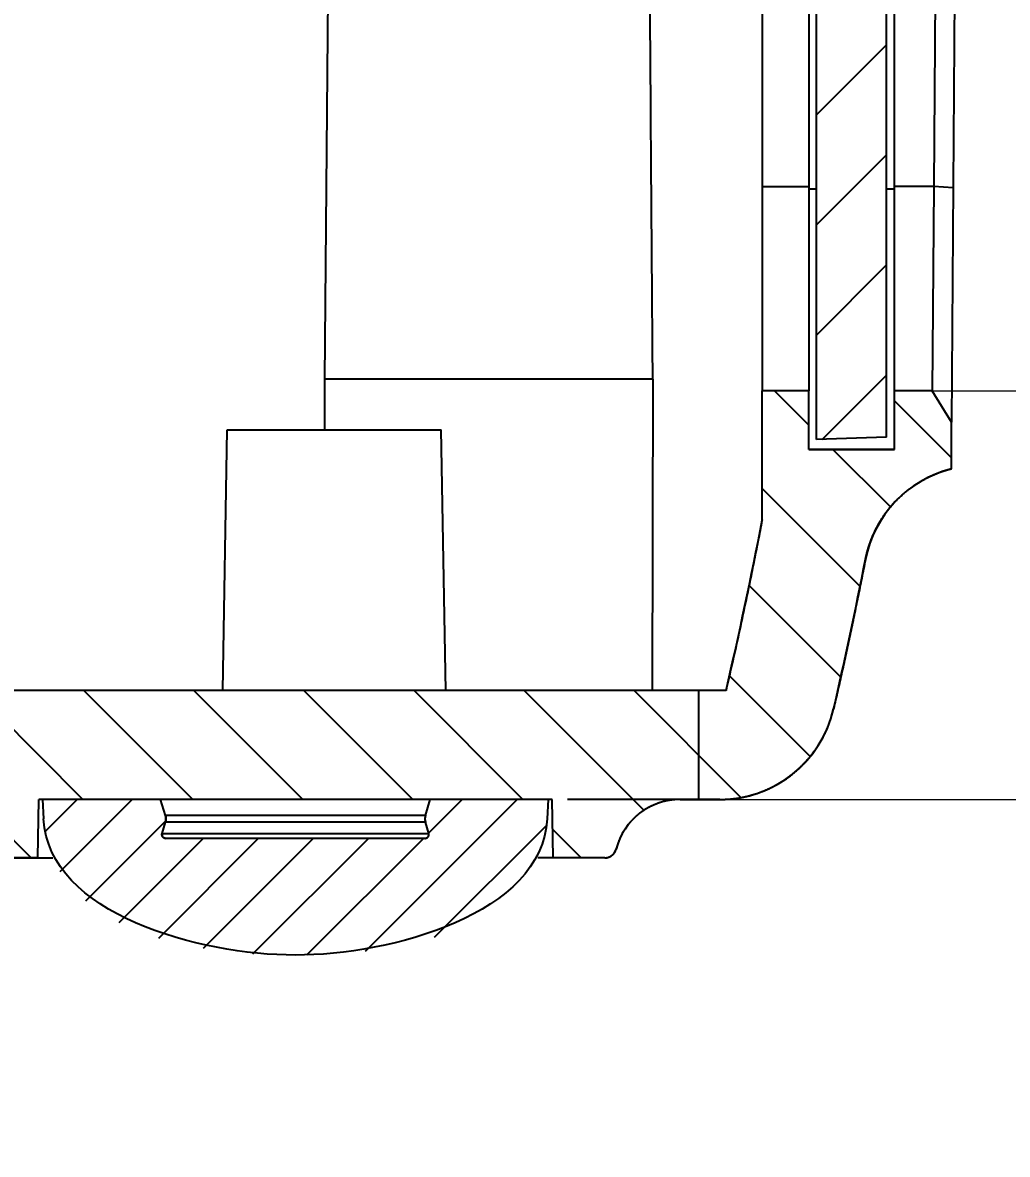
# Model space of a CAD drawing. Header units: millimetres. Extents: x -5407 to -45, y -6458 to 594.
# Drawn here: x -2103.35 to -2078.04, y -1884.53 to -1855.44 of the extents above; entities that cross this region are included whole.
import ezdxf

# ---------------------------------------------------------------- set-up
doc = ezdxf.new("R2010")
doc.units = ezdxf.units.MM
doc.layers.get('0').update_dxf_attribs({"linetype": 'CONTINUOUS'})
doc.layers.get('Defpoints').update_dxf_attribs({"linetype": 'CONTINUOUS'})
doc.layers.add('dim', color=3, linetype='CONTINUOUS', lineweight=9)
doc.styles.add('LongTou', font='romand.shx', dxfattribs={"width": 0.8, "bigfont": 'whgdtxt.shx'})
doc.dimstyles.new('YanXiu', dxfattribs={"dimtxt": 2.5, "dimasz": 2.2, "dimexe": 1, "dimexo": 0, "dimgap": 0.66, "dimtad": 0, "dimzin": 0, "dimdsep": 46, "dimtxsty": 'LongTou', "dimblk": 'CLOSEDBLANK', "dimcen": 0, "dimclrd": 256, "dimclre": 131, "dimclrt": 42, "dimadec": 0, "dimazin": 0, "dimtfac": 1, "dimtdec": 4, "dimtofl": 0, "dimtmove": 0, "dimatfit": 3, "dimldrblk": 'CLOSEDBLANK', "dimfxl": 0, "dimtolj": 1, "dimtzin": 0, "dimlwd": 0, "dimlwe": 0, "dimarcsym": 0})

# ---------------------------------------------------------------- blocks, each defined once
blk = doc.blocks.new('_ClosedBlank')
at = {"color": 0, "linetype": 'ByBlock', "lineweight": -2}
for p, q in [((-1, 0.1667), (0, 0)), ((-1, 0.1667), (-1, -0.1667)), ((0, 0), (-1, -0.1667))]:
    blk.add_line(p, q, dxfattribs=at)
blk = doc.blocks.new('*D34')
at = {"layer": 'Defpoints', "color": 0}
for p in [(-2243.063, -1942.958), (-2253.817, -1963.758), (-2243.063, -1963.758)]:
    blk.add_point(p, dxfattribs=at)
at = {"layer": 'dim', "lineweight": 5}
for p, q in [((-2253.817, -1937.358), (-2253.817, -1931.758)), ((-2253.817, -1969.358), (-2253.817, -1974.958))]:
    blk.add_line(p, q, dxfattribs=at)
at = {"layer": 'dim', "color": 131, "lineweight": 5}
for p, q in [((-2243.063, -1942.958), (-2255.216, -1942.958)), ((-2243.063, -1963.758), (-2255.216, -1963.758))]:
    blk.add_line(p, q, dxfattribs=at)
at = {"layer": 'dim', "lineweight": 5, "xscale": 5.600000000000001, "yscale": 5.600000000000001, "zscale": 5.600000000000001}
for p, rotation in [((-2253.817, -1942.958), 270), ((-2253.817, -1963.758), 90)]:
    blk.add_blockref('_ClosedBlank', p, dxfattribs=dict(at, rotation=rotation))
at = {"layer": 'dim', "color": 8, "insert": (-2253.817, -1953.358), "char_height": 7, "attachment_point": 5, "rotation": 90, "style": 'LongTou'}
blk.add_mtext('2.60', dxfattribs=at)
blk = doc.blocks.new('*D33')
at = {"layer": 'Defpoints', "color": 0}
for p in [(-2225.462, -1937.209), (-2246.262, -1946.158), (-2225.462, -1946.158)]:
    blk.add_point(p, dxfattribs=at)
at = {"layer": 'dim', "color": 131, "lineweight": 5}
for p, q in [((-2246.262, -1946.158), (-2246.262, -1935.81)), ((-2225.462, -1946.158), (-2225.462, -1935.81))]:
    blk.add_line(p, q, dxfattribs=at)
at = {"layer": 'dim', "lineweight": 5}
for p, q in [((-2251.862, -1937.209), (-2257.462, -1937.209)), ((-2219.862, -1937.209), (-2214.262, -1937.209))]:
    blk.add_line(p, q, dxfattribs=at)
at = {"layer": 'dim', "lineweight": 5, "xscale": 5.600000000000001, "yscale": 5.600000000000001, "zscale": 5.600000000000001}
blk.add_blockref('_ClosedBlank', (-2246.262, -1937.209), dxfattribs=at)
at = {"layer": 'dim', "lineweight": 5, "xscale": 5.600000000000001, "yscale": 5.600000000000001, "zscale": 5.600000000000001, "rotation": 180}
blk.add_blockref('_ClosedBlank', (-2225.462, -1937.209), dxfattribs=at)
at = {"layer": 'dim', "color": 8, "insert": (-2235.862, -1937.209), "char_height": 7, "attachment_point": 5, "style": 'LongTou'}
blk.add_mtext('2.60', dxfattribs=at)
blk = doc.blocks.new('*D28')
at = {"layer": 'Defpoints', "color": 0}
for p in [(-2107.42, -1781.973), (-2085.97, -1816.874), (-2114.121, -1822.164), (-2118.53, -1872.61), (-2116.53, -1872.61)]:
    blk.add_point(p, dxfattribs=at)
at = {"layer": 'dim', "color": 131, "lineweight": 5}
blk.add_line((-2118.53, -1872.61), (-2133.36, -1872.61), dxfattribs=at)
at = {"layer": 'dim', "lineweight": 5}
for start, end in [(125.57348, 140.3046), (161.26959, 176.00071)]:
    blk.add_arc((-2051.716, -1872.61), 80.245, start, end, dxfattribs=at)
at = {"layer": 'dim', "lineweight": 5, "xscale": 5.600000000000001, "yscale": 5.600000000000001, "zscale": 5.600000000000001}
for p, rotation in [((-2093.732, -1804.245), 33.57383778866237), ((-2131.96, -1872.61), 268.0003529616)]:
    blk.add_blockref('_ClosedBlank', p, dxfattribs=dict(at, rotation=rotation))
at = {"layer": 'dim', "color": 42, "insert": (-2121.754, -1833.446), "char_height": 7, "attachment_point": 5, "rotation": 60.7871, "style": 'LongTou'}
blk.add_mtext('58.43°', dxfattribs=at)
blk = doc.blocks.new('*D23')
at = {"layer": 'Defpoints', "color": 0}
for p in [(-2209.28, -1809.184), (-2251.401, -1819.088), (-2188.091, -1850.17), (-2228.473, -1872.61), (-2200.507, -1872.61)]:
    blk.add_point(p, dxfattribs=at)
at = {"layer": 'dim', "color": 131, "lineweight": 5}
for p, q in [((-2209.28, -1809.184), (-2193.611, -1805.5)), ((-2200.507, -1872.61), (-2185.828, -1872.61))]:
    blk.add_line(p, q, dxfattribs=at)
at = {"layer": 'dim', "lineweight": 5}
for start, end in [(9.40441, 12.13126), (1.09953, 3.82638)]:
    blk.add_arc((-2479.044, -1872.61), 291.817, start, end, dxfattribs=at)
at = {"layer": 'dim', "lineweight": 5, "xscale": 5.600000000000001, "yscale": 5.600000000000001, "zscale": 5.600000000000001}
for p, rotation in [((-2194.973, -1805.821), 102.6810294799974), ((-2187.227, -1872.61), 270.549765096824)]:
    blk.add_blockref('_ClosedBlank', p, dxfattribs=dict(at, rotation=rotation))
at = {"layer": 'dim', "color": 42, "insert": (-2189.17, -1838.991), "char_height": 7, "attachment_point": 5, "rotation": 276.6154, "style": 'LongTou'}
blk.add_mtext('13.23°', dxfattribs=at)
blk = doc.blocks.new('*D21')
at = {"layer": 'Defpoints', "color": 0}
for p in [(-2243.171, -1865.91), (-2234.09, -1865.91), (-2234.207, -1872.61)]:
    blk.add_point(p, dxfattribs=at)
at = {"layer": 'dim', "lineweight": 5}
for p, q in [((-2243.171, -1860.31), (-2243.171, -1854.71)), ((-2243.171, -1878.21), (-2243.171, -1883.81))]:
    blk.add_line(p, q, dxfattribs=at)
at = {"layer": 'dim', "color": 131, "lineweight": 5}
for p, q in [((-2234.09, -1865.91), (-2244.57, -1865.91)), ((-2234.207, -1872.61), (-2244.57, -1872.61))]:
    blk.add_line(p, q, dxfattribs=at)
at = {"layer": 'dim', "lineweight": 5, "xscale": 5.600000000000001, "yscale": 5.600000000000001, "zscale": 5.600000000000001}
for p, rotation in [((-2243.171, -1865.91), 270), ((-2243.171, -1872.61), 90)]:
    blk.add_blockref('_ClosedBlank', p, dxfattribs=dict(at, rotation=rotation))
at = {"layer": 'dim', "color": 42, "insert": (-2243.171, -1844.777), "char_height": 7, "attachment_point": 5, "rotation": 90, "style": 'LongTou'}
blk.add_mtext('6.70', dxfattribs=at)
blk = doc.blocks.new('*D20')
at = {"layer": 'Defpoints', "color": 0}
for p in [(-2109.838, -1778.949), (-2050.136, -1778.949), (-2085.939, -1875.41)]:
    blk.add_point(p, dxfattribs=at)
at = {"layer": 'dim', "color": 131, "lineweight": 5}
for p, q in [((-2109.838, -1778.949), (-2048.737, -1778.949)), ((-2085.939, -1875.41), (-2048.737, -1875.41))]:
    blk.add_line(p, q, dxfattribs=at)
at = {"layer": 'dim', "lineweight": 5}
for p, q in [((-2050.136, -1784.549), (-2050.136, -1814.447)), ((-2050.136, -1869.81), (-2050.136, -1839.912))]:
    blk.add_line(p, q, dxfattribs=at)
at = {"layer": 'dim', "lineweight": 5, "xscale": 5.600000000000001, "yscale": 5.600000000000001, "zscale": 5.600000000000001}
for p, rotation in [((-2050.136, -1778.949), 90), ((-2050.136, -1875.41), 270)]:
    blk.add_blockref('_ClosedBlank', p, dxfattribs=dict(at, rotation=rotation))
at = {"layer": 'dim', "color": 42, "insert": (-2050.136, -1827.179), "char_height": 7, "attachment_point": 5, "rotation": 90, "style": 'LongTou'}
blk.add_mtext('96.46', dxfattribs=at)
blk = doc.blocks.new('*D19')
at = {"layer": 'Defpoints', "color": 0}
for p in [(-2079.909, -1834.41), (-2059.936, -1834.41), (-2085.939, -1875.41)]:
    blk.add_point(p, dxfattribs=at)
at = {"layer": 'dim', "color": 131, "lineweight": 5}
for p, q in [((-2079.909, -1834.41), (-2058.537, -1834.41)), ((-2085.939, -1875.41), (-2058.537, -1875.41))]:
    blk.add_line(p, q, dxfattribs=at)
at = {"layer": 'dim', "lineweight": 5}
for p, q in [((-2059.936, -1840.01), (-2059.936, -1842.177)), ((-2059.936, -1869.81), (-2059.936, -1867.643))]:
    blk.add_line(p, q, dxfattribs=at)
at = {"layer": 'dim', "lineweight": 5, "xscale": 5.600000000000001, "yscale": 5.600000000000001, "zscale": 5.600000000000001}
for p, rotation in [((-2059.936, -1834.41), 90), ((-2059.936, -1875.41), 270)]:
    blk.add_blockref('_ClosedBlank', p, dxfattribs=dict(at, rotation=rotation))
at = {"layer": 'dim', "color": 42, "insert": (-2059.936, -1854.91), "char_height": 7, "attachment_point": 5, "rotation": 90, "style": 'LongTou'}
blk.add_mtext('41.00', dxfattribs=at)
blk = doc.blocks.new('*D18')
at = {"layer": 'Defpoints', "color": 0}
for p in [(-2079.968, -1864.91), (-2069.736, -1864.91), (-2085.939, -1875.41)]:
    blk.add_point(p, dxfattribs=at)
at = {"layer": 'dim', "lineweight": 5}
for p, q in [((-2069.736, -1859.31), (-2069.736, -1853.71)), ((-2069.736, -1881.01), (-2069.736, -1886.61))]:
    blk.add_line(p, q, dxfattribs=at)
at = {"layer": 'dim', "color": 131, "lineweight": 5}
for p, q in [((-2079.968, -1864.91), (-2068.337, -1864.91)), ((-2085.939, -1875.41), (-2068.337, -1875.41))]:
    blk.add_line(p, q, dxfattribs=at)
at = {"layer": 'dim', "lineweight": 5, "xscale": 5.600000000000001, "yscale": 5.600000000000001, "zscale": 5.600000000000001}
for p, rotation in [((-2069.736, -1864.91), 270), ((-2069.736, -1875.41), 90)]:
    blk.add_blockref('_ClosedBlank', p, dxfattribs=dict(at, rotation=rotation))
at = {"layer": 'dim', "color": 42, "insert": (-2069.736, -1844.044), "char_height": 7, "attachment_point": 5, "rotation": 90, "style": 'LongTou'}
blk.add_mtext('10.5', dxfattribs=at)
blk = doc.blocks.new('*D32')
at = {"layer": 'Defpoints', "color": 0}
for p in [(-2146.665, -1767.603), (-2141.756, -1788.48), (-2274.658, -1819.728)]:
    blk.add_point(p, dxfattribs=at)
at = {"layer": 'dim', "color": 131, "lineweight": 5}
for p, q in [((-2141.756, -1788.48), (-2146.985, -1766.241)), ((-2274.658, -1819.728), (-2279.887, -1797.488))]:
    blk.add_line(p, q, dxfattribs=at)
at = {"layer": 'dim', "lineweight": 5}
for p, q in [((-2152.116, -1768.884), (-2198.514, -1779.793)), ((-2274.115, -1797.568), (-2227.717, -1786.659))]:
    blk.add_line(p, q, dxfattribs=at)
at = {"layer": 'dim', "lineweight": 5, "xscale": 5.600000000000001, "yscale": 5.600000000000001, "zscale": 5.600000000000001}
for p, rotation in [((-2146.665, -1767.603), 13.23079457676443), ((-2279.566, -1798.85), 193.2307945767645)]:
    blk.add_blockref('_ClosedBlank', p, dxfattribs=dict(at, rotation=rotation))
at = {"layer": 'dim', "color": 42, "insert": (-2213.116, -1783.226), "char_height": 7, "attachment_point": 5, "rotation": 13.2308, "style": 'LongTou'}
blk.add_mtext('136.53', dxfattribs=at)
blk = doc.blocks.new('*D16')
at = {"layer": 'Defpoints', "color": 0}
for p in [(-2157.833, -1794.315), (-2261.089, -1805.606), (-2258.196, -1817.912)]:
    blk.add_point(p, dxfattribs=at)
at = {"layer": 'dim', "color": 131, "lineweight": 5}
for p, q in [((-2157.833, -1794.315), (-2161.047, -1780.647)), ((-2258.196, -1817.912), (-2261.41, -1804.244))]:
    blk.add_line(p, q, dxfattribs=at)
at = {"layer": 'dim', "lineweight": 5}
for p, q in [((-2166.178, -1783.291), (-2196.307, -1790.375)), ((-2255.638, -1804.325), (-2225.509, -1797.241))]:
    blk.add_line(p, q, dxfattribs=at)
at = {"layer": 'dim', "lineweight": 5, "xscale": 5.600000000000001, "yscale": 5.600000000000001, "zscale": 5.600000000000001}
for p, rotation in [((-2160.727, -1782.009), 13.23079457756161), ((-2261.089, -1805.606), 193.2307945775617)]:
    blk.add_blockref('_ClosedBlank', p, dxfattribs=dict(at, rotation=rotation))
at = {"layer": 'dim', "color": 42, "insert": (-2210.908, -1793.808), "char_height": 7, "attachment_point": 5, "rotation": 13.2308, "style": 'LongTou'}
blk.add_mtext('103.10', dxfattribs=at)

msp = doc.modelspace()

# ---------------------------------------------------------------- hatches: boundary and pattern name
h = msp.add_hatch()
h.set_pattern_fill('DEFAULT__5', color=5, scale=2, angle=45, style=0)
h.set_pattern_definition([(45, (-583.7202, 730.35), (-1.4142136, 1.4142136), [])])
h.paths.add_polyline_path([(-2081.14, -1866.097), (-2081.14, -1833.223), (-2082.94, -1833.16), (-2082.94, -1866.16), (-2081.14, -1866.097)], is_closed=False)
h = msp.add_hatch()
h.set_pattern_fill('DEFAULT__6', color=5, scale=2, angle=-45, style=0)
h.set_pattern_definition([(315, (-583.7202, 730.35), (1.4142136, 1.4142136), [])])
h.paths.add_polyline_path([(-2085.428, -1875.41), (-2085.97, -1875.41), (-2085.97, -1872.61), (-2085.269, -1872.61), (-2085.227, -1872.428), (-2085.185, -1872.246), (-2085.144, -1872.064), (-2085.103, -1871.882), (-2085.062, -1871.7), (-2085.021, -1871.517), (-2084.981, -1871.335), (-2084.941, -1871.153), (-2084.901, -1870.97), (-2084.862, -1870.788), (-2084.823, -1870.605), (-2084.784, -1870.423), (-2084.745, -1870.24), (-2084.707, -1870.057), (-2084.669, -1869.874), (-2084.631, -1869.691), (-2084.594, -1869.508), (-2084.557, -1869.325), (-2084.52, -1869.142), (-2084.483, -1868.959), (-2084.447, -1868.776), (-2084.411, -1868.593), (-2084.375, -1868.41), (-2084.34, -1868.226), (-2084.34, -1864.91), (-2083.14, -1864.91), (-2083.14, -1866.41), (-2080.94, -1866.41), (-2080.94, -1864.91), (-2079.968, -1864.91), (-2079.468, -1865.713), (-2079.476, -1866.91), (-2079.619, -1866.95), (-2079.758, -1866.995), (-2079.894, -1867.046), (-2080.026, -1867.103), (-2080.153, -1867.165), (-2080.277, -1867.233), (-2080.397, -1867.306), (-2080.512, -1867.384), (-2080.623, -1867.467), (-2080.729, -1867.555), (-2080.831, -1867.648), (-2080.928, -1867.746), (-2081.02, -1867.848), (-2081.108, -1867.954), (-2081.19, -1868.065), (-2081.267, -1868.181), (-2081.339, -1868.3), (-2081.405, -1868.423), (-2081.466, -1868.55), (-2081.522, -1868.681), (-2081.571, -1868.816), (-2081.615, -1868.954), (-2081.653, -1869.096), (-2081.685, -1869.241), (-2081.716, -1869.401), (-2081.748, -1869.562), (-2081.78, -1869.722), (-2081.813, -1869.883), (-2081.845, -1870.043), (-2081.878, -1870.204), (-2081.911, -1870.364), (-2081.944, -1870.525), (-2081.978, -1870.685), (-2082.011, -1870.845), (-2082.045, -1871.005), (-2082.079, -1871.166), (-2082.113, -1871.326), (-2082.148, -1871.486), (-2082.183, -1871.646), (-2082.218, -1871.806), (-2082.253, -1871.966), (-2082.288, -1872.126), (-2082.324, -1872.286), (-2082.359, -1872.445), (-2082.396, -1872.605), (-2082.432, -1872.765), (-2082.468, -1872.924), (-2082.505, -1873.084), (-2082.55, -1873.259), (-2082.603, -1873.428), (-2082.665, -1873.591), (-2082.734, -1873.749), (-2082.811, -1873.901), (-2082.895, -1874.046), (-2082.986, -1874.185), (-2083.085, -1874.318), (-2083.19, -1874.444), (-2083.301, -1874.563), (-2083.419, -1874.675), (-2083.543, -1874.779), (-2083.673, -1874.876), (-2083.809, -1874.966), (-2083.95, -1875.048), (-2084.096, -1875.122), (-2084.247, -1875.188), (-2084.403, -1875.246), (-2084.564, -1875.295), (-2084.729, -1875.336), (-2084.898, -1875.368), (-2085.071, -1875.391), (-2085.248, -1875.405), (-2085.428, -1875.41)], is_closed=False)
h.paths.add_polyline_path([(-2085.97, -1875.41), (-2085.97, -1872.61), (-2085.97, -1875.41)], is_closed=False)
h.paths.add_polyline_path([(-2085.97, -1875.41), (-2086.449, -1875.41), (-2086.549, -1875.413), (-2086.647, -1875.42), (-2086.743, -1875.433), (-2086.837, -1875.45), (-2086.929, -1875.472), (-2087.018, -1875.499), (-2087.105, -1875.531), (-2087.19, -1875.567), (-2087.271, -1875.607), (-2087.35, -1875.652), (-2087.426, -1875.701), (-2087.499, -1875.755), (-2087.569, -1875.812), (-2087.635, -1875.873), (-2087.698, -1875.938), (-2087.758, -1876.007), (-2087.814, -1876.08), (-2087.866, -1876.156), (-2087.915, -1876.236), (-2087.959, -1876.319), (-2088, -1876.406), (-2088.036, -1876.496), (-2088.068, -1876.589), (-2088.095, -1876.685), (-2088.1, -1876.702), (-2088.106, -1876.718), (-2088.112, -1876.734), (-2088.119, -1876.749), (-2088.127, -1876.764), (-2088.135, -1876.778), (-2088.145, -1876.792), (-2088.155, -1876.805), (-2088.165, -1876.817), (-2088.176, -1876.828), (-2088.188, -1876.839), (-2088.2, -1876.849), (-2088.213, -1876.859), (-2088.227, -1876.867), (-2088.24, -1876.875), (-2088.255, -1876.882), (-2088.27, -1876.889), (-2088.285, -1876.894), (-2088.301, -1876.899), (-2088.317, -1876.903), (-2088.334, -1876.906), (-2088.351, -1876.908), (-2088.368, -1876.91), (-2088.386, -1876.91), (-2089.714, -1876.91), (-2089.74, -1875.41), (-2102.94, -1875.41), (-2102.966, -1876.91), (-2104.295, -1876.91), (-2104.312, -1876.91), (-2104.329, -1876.908), (-2104.346, -1876.906), (-2104.363, -1876.903), (-2104.379, -1876.899), (-2104.395, -1876.894), (-2104.41, -1876.889), (-2104.425, -1876.882), (-2104.44, -1876.875), (-2104.454, -1876.867), (-2104.467, -1876.859), (-2104.48, -1876.849), (-2104.492, -1876.839), (-2104.504, -1876.828), (-2104.515, -1876.817), (-2104.525, -1876.805), (-2104.535, -1876.792), (-2104.545, -1876.778), (-2104.553, -1876.764), (-2104.561, -1876.749), (-2104.568, -1876.734), (-2104.575, -1876.718), (-2104.58, -1876.702), (-2104.585, -1876.685), (-2104.612, -1876.589), (-2104.644, -1876.496), (-2104.681, -1876.406), (-2104.721, -1876.319), (-2104.765, -1876.236), (-2104.814, -1876.156), (-2104.866, -1876.08), (-2104.922, -1876.007), (-2104.982, -1875.938), (-2105.045, -1875.873), (-2105.111, -1875.812), (-2105.181, -1875.755), (-2105.254, -1875.701), (-2105.33, -1875.652), (-2105.409, -1875.607), (-2105.491, -1875.567), (-2105.575, -1875.531), (-2105.662, -1875.499), (-2105.751, -1875.472), (-2105.843, -1875.45), (-2105.937, -1875.433), (-2106.033, -1875.42), (-2106.131, -1875.413), (-2106.231, -1875.41), (-2107.42, -1875.41), (-2107.42, -1872.61), (-2085.97, -1872.61), (-2085.97, -1875.41)], is_closed=False)
h.paths.add_polyline_path([(-2107.42, -1875.41), (-2107.42, -1872.61), (-2107.42, -1875.41)], is_closed=False)
h.paths.add_polyline_path([(-2107.42, -1875.41), (-2114.84, -1875.41), (-2116.641, -1873.609), (-2116.53, -1872.61), (-2107.42, -1872.61), (-2107.42, -1875.41)], is_closed=False)
h.paths.add_polyline_path([(-2116.84, -1875.41), (-2120.84, -1875.41), (-2122.641, -1873.609), (-2122.53, -1872.61), (-2118.53, -1872.61), (-2116.729, -1874.411), (-2116.84, -1875.41)], is_closed=False)
h.paths.add_polyline_path([(-2122.84, -1875.41), (-2126.84, -1875.41), (-2128.641, -1873.609), (-2128.53, -1872.61), (-2124.53, -1872.61), (-2122.729, -1874.411), (-2122.84, -1875.41)], is_closed=False)
h.paths.add_polyline_path([(-2128.84, -1875.41), (-2132.84, -1875.41), (-2134.641, -1873.609), (-2134.53, -1872.61), (-2130.53, -1872.61), (-2128.729, -1874.411), (-2128.84, -1875.41)], is_closed=False)
h.paths.add_polyline_path([(-2134.84, -1875.41), (-2138.84, -1875.41), (-2140.641, -1873.609), (-2140.53, -1872.61), (-2136.53, -1872.61), (-2134.729, -1874.411), (-2134.84, -1875.41)], is_closed=False)
h.paths.add_polyline_path([(-2140.84, -1875.41), (-2144.84, -1875.41), (-2146.641, -1873.609), (-2146.53, -1872.61), (-2142.53, -1872.61), (-2140.729, -1874.411), (-2140.84, -1875.41)], is_closed=False)
h.paths.add_polyline_path([(-2146.84, -1875.41), (-2150.84, -1875.41), (-2152.641, -1873.609), (-2152.53, -1872.61), (-2148.53, -1872.61), (-2146.729, -1874.411), (-2146.84, -1875.41)], is_closed=False)
h.paths.add_polyline_path([(-2152.84, -1875.41), (-2156.84, -1875.41), (-2158.641, -1873.609), (-2158.53, -1872.61), (-2154.53, -1872.61), (-2152.729, -1874.411), (-2152.84, -1875.41)], is_closed=False)
h.paths.add_polyline_path([(-2158.84, -1875.41), (-2162.84, -1875.41), (-2164.641, -1873.609), (-2164.53, -1872.61), (-2160.53, -1872.61), (-2158.729, -1874.411), (-2158.84, -1875.41)], is_closed=False)
h.paths.add_polyline_path([(-2164.84, -1875.41), (-2168.84, -1875.41), (-2170.641, -1873.609), (-2170.53, -1872.61), (-2166.53, -1872.61), (-2164.729, -1874.411), (-2164.84, -1875.41)], is_closed=False)
h.paths.add_polyline_path([(-2170.84, -1875.41), (-2174.84, -1875.41), (-2176.641, -1873.609), (-2176.53, -1872.61), (-2172.53, -1872.61), (-2170.729, -1874.411), (-2170.84, -1875.41)], is_closed=False)
h.paths.add_polyline_path([(-2176.84, -1875.41), (-2180.84, -1875.41), (-2182.641, -1873.609), (-2182.53, -1872.61), (-2178.53, -1872.61), (-2176.729, -1874.411), (-2176.84, -1875.41)], is_closed=False)
h.paths.add_polyline_path([(-2182.84, -1875.41), (-2186.84, -1875.41), (-2187.34, -1874.91), (-2187.34, -1872.61), (-2184.53, -1872.61), (-2182.729, -1874.411), (-2182.84, -1875.41)], is_closed=False)
h.paths.add_polyline_path([(-2187.34, -1875.41), (-2187.34, -1872.61), (-2187.34, -1874.91), (-2187.34, -1875.41)], is_closed=False)
h.paths.add_polyline_path([(-2187.34, -1875.41), (-2261.74, -1875.41), (-2261.74, -1872.61), (-2234.207, -1872.61), (-2234.09, -1865.91), (-2232.64, -1865.91), (-2232.514, -1873.11), (-2230.166, -1873.11), (-2230.04, -1865.91), (-2228.59, -1865.91), (-2228.473, -1872.61), (-2200.507, -1872.61), (-2200.39, -1865.91), (-2198.94, -1865.91), (-2198.814, -1873.11), (-2196.466, -1873.11), (-2196.34, -1865.91), (-2194.89, -1865.91), (-2194.773, -1872.61), (-2187.34, -1872.61), (-2187.34, -1875.41)], is_closed=False)
h.paths.add_polyline_path([(-2261.74, -1875.41), (-2261.74, -1872.61), (-2261.74, -1875.41)], is_closed=False)
h.paths.add_polyline_path([(-2277.252, -1875.41), (-2274.09, -1875.41), (-2274.09, -1854.41), (-2273.09, -1854.41), (-2273.09, -1850.91), (-2274.14, -1850.91), (-2274.14, -1849.41), (-2274.64, -1848.91), (-2275.453, -1848.91), (-2275.47, -1850.91), (-2280.409, -1850.91), (-2280.569, -1849.21), (-2281.527, -1849.21), (-2281.59, -1847.41), (-2283.34, -1847.41), (-2283.078, -1852.41), (-2283.029, -1853.281), (-2282.974, -1854.15), (-2282.913, -1855.02), (-2282.845, -1855.888), (-2282.771, -1856.756), (-2282.691, -1857.624), (-2282.604, -1858.49), (-2282.511, -1859.356), (-2282.412, -1860.221), (-2282.307, -1861.085), (-2282.195, -1861.948), (-2282.078, -1862.81), (-2281.953, -1863.672), (-2281.823, -1864.532), (-2281.686, -1865.392), (-2281.543, -1866.251), (-2281.394, -1867.109), (-2281.239, -1867.966), (-2281.077, -1868.821), (-2280.909, -1869.676), (-2280.735, -1870.53), (-2280.555, -1871.382), (-2280.368, -1872.234), (-2280.175, -1873.084), (-2280.13, -1873.259), (-2280.077, -1873.428), (-2280.015, -1873.591), (-2279.946, -1873.749), (-2279.869, -1873.901), (-2279.785, -1874.046), (-2279.694, -1874.185), (-2279.595, -1874.318), (-2279.49, -1874.444), (-2279.379, -1874.563), (-2279.261, -1874.675), (-2279.137, -1874.779), (-2279.007, -1874.876), (-2278.872, -1874.966), (-2278.731, -1875.048), (-2278.584, -1875.122), (-2278.433, -1875.188), (-2278.277, -1875.246), (-2278.116, -1875.295), (-2277.951, -1875.336), (-2277.782, -1875.368), (-2277.609, -1875.391), (-2277.432, -1875.405), (-2277.252, -1875.41)], is_closed=False)
h.paths.add_polyline_path([(-2268.59, -1875.41), (-2261.74, -1875.41), (-2261.74, -1872.61), (-2267.09, -1872.61), (-2267.09, -1864.61), (-2267.227, -1848.91), (-2268.04, -1848.91), (-2268.54, -1849.41), (-2268.54, -1850.91), (-2269.59, -1850.91), (-2269.59, -1854.41), (-2268.59, -1854.41), (-2268.59, -1875.41)], is_closed=False)
h = msp.add_hatch()
h.set_pattern_fill('DEFAULT__4', color=5, angle=45, style=0)
h.set_pattern_definition([(45, (-583.7202, 730.3501), (-0.70710678, 0.70710678), [])])
h.paths.add_polyline_path([(-2089.84, -1875.41), (-2092.875, -1875.41), (-2092.999, -1875.824), (-2093.001, -1875.831), (-2093.003, -1875.838), (-2093.004, -1875.845), (-2093.006, -1875.852), (-2093.007, -1875.859), (-2093.008, -1875.867), (-2093.009, -1875.874), (-2093.01, -1875.881), (-2093.011, -1875.888), (-2093.011, -1875.896), (-2093.011, -1875.903), (-2093.012, -1875.91), (-2093.011, -1875.917), (-2093.011, -1875.924), (-2093.011, -1875.932), (-2093.01, -1875.939), (-2093.009, -1875.946), (-2093.008, -1875.953), (-2093.007, -1875.96), (-2093.006, -1875.968), (-2093.004, -1875.975), (-2093.003, -1875.982), (-2093.001, -1875.989), (-2092.999, -1875.996), (-2092.913, -1876.281), (-2092.911, -1876.29), (-2092.909, -1876.298), (-2092.908, -1876.307), (-2092.908, -1876.315), (-2092.908, -1876.323), (-2092.909, -1876.331), (-2092.911, -1876.338), (-2092.913, -1876.346), (-2092.915, -1876.353), (-2092.918, -1876.359), (-2092.922, -1876.366), (-2092.926, -1876.372), (-2092.931, -1876.378), (-2092.936, -1876.383), (-2092.941, -1876.388), (-2092.947, -1876.392), (-2092.953, -1876.396), (-2092.96, -1876.4), (-2092.968, -1876.403), (-2092.975, -1876.405), (-2092.983, -1876.407), (-2092.991, -1876.409), (-2093, -1876.41), (-2093.009, -1876.41), (-2099.671, -1876.41), (-2099.68, -1876.41), (-2099.689, -1876.409), (-2099.697, -1876.407), (-2099.705, -1876.405), (-2099.713, -1876.403), (-2099.72, -1876.4), (-2099.727, -1876.396), (-2099.733, -1876.392), (-2099.739, -1876.388), (-2099.745, -1876.383), (-2099.75, -1876.378), (-2099.754, -1876.372), (-2099.758, -1876.366), (-2099.762, -1876.359), (-2099.765, -1876.353), (-2099.768, -1876.346), (-2099.77, -1876.338), (-2099.771, -1876.331), (-2099.772, -1876.323), (-2099.772, -1876.315), (-2099.772, -1876.307), (-2099.771, -1876.298), (-2099.769, -1876.29), (-2099.767, -1876.281), (-2099.681, -1875.996), (-2099.679, -1875.989), (-2099.677, -1875.982), (-2099.676, -1875.975), (-2099.674, -1875.968), (-2099.673, -1875.96), (-2099.672, -1875.953), (-2099.671, -1875.946), (-2099.67, -1875.939), (-2099.669, -1875.932), (-2099.669, -1875.924), (-2099.669, -1875.917), (-2099.669, -1875.91), (-2099.669, -1875.903), (-2099.669, -1875.896), (-2099.669, -1875.888), (-2099.67, -1875.881), (-2099.671, -1875.874), (-2099.672, -1875.867), (-2099.673, -1875.859), (-2099.674, -1875.852), (-2099.676, -1875.845), (-2099.677, -1875.838), (-2099.679, -1875.831), (-2099.681, -1875.824), (-2099.805, -1875.41), (-2102.84, -1875.41), (-2102.814, -1875.909), (-2102.795, -1876.125), (-2102.759, -1876.341), (-2102.706, -1876.556), (-2102.635, -1876.768), (-2102.546, -1876.978), (-2102.437, -1877.185), (-2102.309, -1877.387), (-2102.159, -1877.585), (-2101.988, -1877.776), (-2101.795, -1877.961), (-2101.578, -1878.138), (-2101.338, -1878.307), (-2101.074, -1878.468), (-2100.784, -1878.618), (-2100.468, -1878.758), (-2100.126, -1878.886), (-2099.757, -1879.002), (-2099.359, -1879.106), (-2098.932, -1879.195), (-2098.476, -1879.271), (-2097.99, -1879.33), (-2097.472, -1879.374), (-2096.923, -1879.401), (-2096.341, -1879.41), (-2096.339, -1879.41), (-2095.757, -1879.401), (-2095.208, -1879.374), (-2094.691, -1879.33), (-2094.204, -1879.271), (-2093.748, -1879.195), (-2093.321, -1879.106), (-2092.924, -1879.002), (-2092.554, -1878.886), (-2092.212, -1878.758), (-2091.896, -1878.618), (-2091.606, -1878.468), (-2091.342, -1878.307), (-2091.102, -1878.138), (-2090.885, -1877.961), (-2090.692, -1877.776), (-2090.521, -1877.585), (-2090.371, -1877.387), (-2090.243, -1877.185), (-2090.134, -1876.978), (-2090.045, -1876.768), (-2089.974, -1876.556), (-2089.921, -1876.341), (-2089.885, -1876.125), (-2089.866, -1875.909), (-2089.84, -1875.41)], is_closed=False)

# ---------------------------------------------------------------- linework, layer by layer
at = {"color": 7}
for p, q in [((-2082.94, -1866.16), (-2082.94, -1833.16)), ((-2082.94, -1866.16), (-2082.94, -1833.16)), ((-2081.14, -1866.097), (-2081.14, -1833.223)), ((-2081.14, -1866.097), (-2081.14, -1833.223)), ((-2084.34, -1847.41), (-2084.34, -1864.91)), ((-2083.14, -1847.41), (-2083.14, -1864.91)), ((-2080.94, -1864.91), (-2080.94, -1847.41)), ((-2079.84, -1847.41), (-2079.926, -1859.65)), ((-2079.34, -1847.41), (-2079.468, -1865.713)), ((-2095.453, -1848.91), (-2095.59, -1864.61)), ((-2084.34, -1859.65), (-2083.14, -1859.65)), ((-2079.926, -1859.65), (-2080.94, -1859.65)), ((-2079.926, -1859.65), (-2079.968, -1864.91)), ((-2079.426, -1859.688), (-2079.926, -1859.65)), ((-2083.14, -1859.715), (-2082.94, -1859.715)), ((-2081.14, -1859.715), (-2080.94, -1859.715)), ((-2087.151, -1864.61), (-2095.59, -1864.61)), ((-2095.59, -1864.61), (-2095.59, -1865.91)), ((-2087.151, -1864.61), (-2087.164, -1872.61)), ((-2084.34, -1868.226), (-2084.34, -1864.91)), ((-2083.14, -1864.91), (-2084.34, -1864.91)), ((-2083.14, -1864.91), (-2084.34, -1864.91)), ((-2084.34, -1868.226), (-2084.34, -1864.91)), ((-2083.14, -1866.41), (-2083.14, -1864.91)), ((-2083.14, -1866.41), (-2083.14, -1864.91)), ((-2080.94, -1866.41), (-2080.94, -1864.91)), ((-2079.968, -1864.91), (-2080.94, -1864.91)), ((-2079.968, -1864.91), (-2080.94, -1864.91)), ((-2079.968, -1864.91), (-2080.94, -1864.91)), ((-2080.94, -1866.41), (-2080.94, -1864.91)), ((-2079.468, -1865.713), (-2079.968, -1864.91)), ((-2079.468, -1865.713), (-2079.968, -1864.91)), ((-2079.468, -1865.713), (-2079.968, -1864.91)), ((-2079.476, -1866.91), (-2079.468, -1865.713)), ((-2079.476, -1866.91), (-2079.468, -1865.713)), ((-2098.207, -1872.61), (-2098.09, -1865.91)), ((-2098.09, -1865.91), (-2092.59, -1865.91)), ((-2092.473, -1872.61), (-2092.59, -1865.91)), ((-2081.14, -1866.097), (-2082.94, -1866.16)), ((-2081.14, -1866.097), (-2082.94, -1866.16)), ((-2080.94, -1866.41), (-2083.14, -1866.41)), ((-2080.94, -1866.41), (-2083.14, -1866.41)), ((-2083.14, -1866.41), (-2080.94, -1866.41)), ((-2085.269, -1872.61), (-2116.53, -1872.61)), ((-2085.97, -1872.61), (-2107.42, -1872.61)), ((-2085.97, -1875.41), (-2085.97, -1872.61)), ((-2085.269, -1872.61), (-2085.97, -1872.61)), ((-2085.97, -1875.41), (-2085.97, -1872.61)), ((-2085.97, -1875.41), (-2085.97, -1872.61)), ((-2085.97, -1875.41), (-2085.97, -1872.61)), ((-2102.966, -1876.91), (-2102.94, -1875.41)), ((-2102.966, -1876.91), (-2102.94, -1875.41)), ((-2089.74, -1875.41), (-2102.94, -1875.41)), ((-2089.74, -1875.41), (-2102.94, -1875.41)), ((-2102.84, -1875.41), (-2102.814, -1875.909)), ((-2099.805, -1875.41), (-2102.84, -1875.41)), ((-2102.84, -1875.41), (-2102.814, -1875.909)), ((-2099.681, -1875.824), (-2099.805, -1875.41)), ((-2099.681, -1875.824), (-2099.805, -1875.41)), ((-2092.999, -1875.824), (-2092.875, -1875.41)), ((-2092.999, -1875.824), (-2092.875, -1875.41)), ((-2089.84, -1875.41), (-2092.875, -1875.41)), ((-2089.84, -1875.41), (-2089.866, -1875.909)), ((-2089.84, -1875.41), (-2089.866, -1875.909)), ((-2089.714, -1876.91), (-2089.74, -1875.41)), ((-2089.714, -1876.91), (-2089.74, -1875.41)), ((-2085.428, -1875.41), (-2089.346, -1875.41)), ((-2085.97, -1875.41), (-2086.449, -1875.41)), ((-2086.449, -1875.41), (-2085.428, -1875.41)), ((-2085.428, -1875.41), (-2085.97, -1875.41)), ((-2099.767, -1876.281), (-2099.681, -1875.996)), ((-2099.767, -1876.281), (-2099.681, -1875.996)), ((-2092.999, -1875.824), (-2099.681, -1875.824)), ((-2092.999, -1875.996), (-2099.681, -1875.996)), ((-2092.913, -1876.281), (-2092.999, -1875.996)), ((-2092.913, -1876.281), (-2092.999, -1875.996)), ((-2099.767, -1876.281), (-2092.913, -1876.281)), ((-2093.009, -1876.41), (-2099.671, -1876.41)), ((-2093.009, -1876.41), (-2099.671, -1876.41)), ((-2102.966, -1876.91), (-2104.295, -1876.91)), ((-2104.295, -1876.91), (-2102.576, -1876.91)), ((-2088.386, -1876.91), (-2090.105, -1876.91)), ((-2088.386, -1876.91), (-2089.714, -1876.91))]:
    msp.add_line(p, q, dxfattribs=at)
at = {"color": 2}
msp.add_line((-2083.14, -1864.91), (-2084.34, -1864.91), dxfattribs=at)
at = {"color": 7}
for centre, radius, start, end in [((-2078.741, -1869.818), 3, 104.1873, 168.8921), ((-2078.741, -1869.818), 3, 104.1873, 168.8921), ((-2199.38, -1846.133), 117.143, 346.93677, 349.12866), ((-2199.38, -1846.133), 119.943, 347.01451, 348.89447), ((-2199.38, -1846.133), 119.943, 347.01461, 348.89209), ((-2085.428, -1872.41), 3, 269.9972, 347.0108), ((-2085.428, -1872.41), 3, 270, 347.0146), ((-2086.449, -1877.11), 1.7, 90, 165.5225), ((-2099.969, -1875.91), 0.3, -16.6992, 16.6992), ((-2092.711, -1875.91), 0.3, 163.3008, 196.6992), ((-2099.671, -1876.31), 0.1, 163.3008, 270), ((-2093.009, -1876.31), 0.1, -90, 16.6992), ((-2088.386, -1876.61), 0.3, 270, 345.5225)]:
    msp.add_arc(centre, radius, start, end, dxfattribs=at)
for points, start_tangent, end_tangent in [([(-2087.151, -1864.61), (-2087.185, -1860.034), (-2087.219, -1855.467), (-2087.253, -1850.91)], (-0.007355, 0.999973), (-0.007539, 0.999972)), ([(-2081.685, -1869.241), (-2081.68, -1869.216), (-2081.675, -1869.191), (-2081.669, -1869.167), (-2081.664, -1869.142), (-2081.658, -1869.117), (-2081.652, -1869.093), (-2081.645, -1869.068), (-2081.639, -1869.043), (-2081.632, -1869.019), (-2081.625, -1868.994), (-2081.618, -1868.969), (-2081.611, -1868.945), (-2081.603, -1868.92), (-2081.595, -1868.895), (-2081.587, -1868.871), (-2081.579, -1868.846), (-2081.57, -1868.822), (-2081.562, -1868.797), (-2081.553, -1868.773), (-2081.543, -1868.748), (-2081.534, -1868.724), (-2081.524, -1868.699), (-2081.514, -1868.675), (-2081.504, -1868.651), (-2081.494, -1868.626), (-2081.483, -1868.602), (-2081.473, -1868.578), (-2081.461, -1868.554), (-2081.45, -1868.53), (-2081.439, -1868.506), (-2081.427, -1868.482), (-2081.415, -1868.459), (-2081.403, -1868.435), (-2081.39, -1868.411), (-2081.378, -1868.388), (-2081.365, -1868.364), (-2081.352, -1868.341), (-2081.338, -1868.318), (-2081.325, -1868.294), (-2081.311, -1868.271), (-2081.297, -1868.248), (-2081.283, -1868.226), (-2081.269, -1868.203), (-2081.254, -1868.18), (-2081.239, -1868.158), (-2081.224, -1868.135), (-2081.209, -1868.113), (-2081.193, -1868.091), (-2081.178, -1868.069), (-2081.162, -1868.047), (-2081.146, -1868.025), (-2081.129, -1868.003), (-2081.113, -1867.982), (-2081.096, -1867.96), (-2081.079, -1867.939), (-2081.062, -1867.918), (-2081.045, -1867.897), (-2081.027, -1867.876), (-2081.01, -1867.856), (-2080.992, -1867.835), (-2080.974, -1867.815), (-2080.956, -1867.795), (-2080.937, -1867.775), (-2080.918, -1867.755), (-2080.9, -1867.735), (-2080.881, -1867.716), (-2080.862, -1867.696), (-2080.842, -1867.677), (-2080.823, -1867.658), (-2080.803, -1867.64), (-2080.783, -1867.621), (-2080.763, -1867.603), (-2080.743, -1867.584), (-2080.723, -1867.566), (-2080.702, -1867.549), (-2080.682, -1867.531), (-2080.661, -1867.513), (-2080.64, -1867.496), (-2080.619, -1867.479), (-2080.598, -1867.462), (-2080.577, -1867.446), (-2080.555, -1867.429), (-2080.534, -1867.413), (-2080.512, -1867.397), (-2080.49, -1867.381), (-2080.468, -1867.366), (-2080.446, -1867.35), (-2080.424, -1867.335), (-2080.402, -1867.32), (-2080.379, -1867.305), (-2080.357, -1867.291), (-2080.334, -1867.276), (-2080.311, -1867.262), (-2080.288, -1867.248), (-2080.265, -1867.235), (-2080.242, -1867.221), (-2080.219, -1867.208), (-2080.196, -1867.195), (-2080.173, -1867.182), (-2080.15, -1867.17), (-2080.126, -1867.157), (-2080.103, -1867.145), (-2080.079, -1867.133), (-2080.055, -1867.122), (-2080.032, -1867.11), (-2080.008, -1867.099), (-2079.984, -1867.088), (-2079.96, -1867.077), (-2079.936, -1867.067), (-2079.912, -1867.057), (-2079.888, -1867.047), (-2079.864, -1867.037), (-2079.84, -1867.027), (-2079.816, -1867.018), (-2079.792, -1867.009), (-2079.768, -1867), (-2079.744, -1866.991), (-2079.719, -1866.982), (-2079.695, -1866.974), (-2079.671, -1866.966), (-2079.646, -1866.958), (-2079.622, -1866.951), (-2079.598, -1866.943), (-2079.573, -1866.936), (-2079.549, -1866.929), (-2079.525, -1866.923), (-2079.501, -1866.916), (-2079.476, -1866.91)], (0.192657, 0.981266), (0.9695, 0.245093)), ([(-2084.34, -1868.226), (-2084.447, -1868.776), (-2084.557, -1869.325), (-2084.669, -1869.874), (-2084.784, -1870.423), (-2084.901, -1870.97), (-2085.021, -1871.517), (-2085.144, -1872.064), (-2085.269, -1872.61)], (-0.188604, -0.982053), (-0.226026, -0.974121)), ([(-2081.685, -1869.241), (-2081.78, -1869.722), (-2081.878, -1870.204), (-2081.978, -1870.685), (-2082.079, -1871.166), (-2082.183, -1871.646), (-2082.288, -1872.126), (-2082.396, -1872.605), (-2082.505, -1873.084)], (-0.192657, -0.981266), (-0.224703, -0.974427)), ([(-2085.428, -1875.41), (-2085.399, -1875.41), (-2085.37, -1875.409), (-2085.34, -1875.409), (-2085.311, -1875.408), (-2085.281, -1875.406), (-2085.251, -1875.405), (-2085.222, -1875.403), (-2085.192, -1875.401), (-2085.162, -1875.398), (-2085.132, -1875.395), (-2085.102, -1875.392), (-2085.072, -1875.389), (-2085.042, -1875.385), (-2085.012, -1875.381), (-2084.982, -1875.377), (-2084.951, -1875.372), (-2084.921, -1875.367), (-2084.891, -1875.361), (-2084.86, -1875.356), (-2084.83, -1875.35), (-2084.8, -1875.343), (-2084.769, -1875.337), (-2084.739, -1875.33), (-2084.709, -1875.322), (-2084.678, -1875.315), (-2084.648, -1875.307), (-2084.618, -1875.298), (-2084.587, -1875.29), (-2084.557, -1875.281), (-2084.527, -1875.271), (-2084.497, -1875.262), (-2084.467, -1875.252), (-2084.437, -1875.241), (-2084.407, -1875.231), (-2084.377, -1875.22), (-2084.347, -1875.208), (-2084.317, -1875.197), (-2084.287, -1875.185), (-2084.258, -1875.172), (-2084.228, -1875.159), (-2084.199, -1875.146), (-2084.169, -1875.133), (-2084.14, -1875.119), (-2084.111, -1875.105), (-2084.082, -1875.091), (-2084.053, -1875.076), (-2084.024, -1875.061), (-2083.996, -1875.046), (-2083.967, -1875.03), (-2083.939, -1875.014), (-2083.911, -1874.998), (-2083.883, -1874.981), (-2083.855, -1874.964), (-2083.827, -1874.947), (-2083.799, -1874.929), (-2083.772, -1874.911), (-2083.745, -1874.893), (-2083.718, -1874.875), (-2083.691, -1874.856), (-2083.665, -1874.837), (-2083.638, -1874.817), (-2083.612, -1874.798), (-2083.586, -1874.778), (-2083.56, -1874.758), (-2083.535, -1874.737), (-2083.51, -1874.716), (-2083.485, -1874.695), (-2083.46, -1874.674), (-2083.435, -1874.652), (-2083.411, -1874.63), (-2083.387, -1874.608), (-2083.363, -1874.586), (-2083.339, -1874.563), (-2083.316, -1874.54), (-2083.293, -1874.517), (-2083.27, -1874.494), (-2083.248, -1874.47), (-2083.225, -1874.447), (-2083.203, -1874.423), (-2083.182, -1874.398), (-2083.16, -1874.374), (-2083.139, -1874.349), (-2083.118, -1874.324), (-2083.098, -1874.299), (-2083.078, -1874.274), (-2083.058, -1874.249), (-2083.038, -1874.223), (-2083.019, -1874.197), (-2083, -1874.171), (-2082.981, -1874.145), (-2082.963, -1874.119), (-2082.945, -1874.093), (-2082.927, -1874.066), (-2082.909, -1874.039), (-2082.892, -1874.012), (-2082.875, -1873.985), (-2082.859, -1873.958), (-2082.843, -1873.931), (-2082.827, -1873.904), (-2082.811, -1873.876), (-2082.796, -1873.849), (-2082.781, -1873.821), (-2082.766, -1873.793), (-2082.752, -1873.766), (-2082.738, -1873.738), (-2082.724, -1873.71), (-2082.711, -1873.682), (-2082.698, -1873.653), (-2082.685, -1873.625), (-2082.673, -1873.597), (-2082.661, -1873.569), (-2082.649, -1873.54), (-2082.638, -1873.512), (-2082.627, -1873.483), (-2082.616, -1873.455), (-2082.606, -1873.426), (-2082.596, -1873.398), (-2082.586, -1873.369), (-2082.576, -1873.341), (-2082.567, -1873.312), (-2082.558, -1873.284), (-2082.55, -1873.255), (-2082.542, -1873.227), (-2082.534, -1873.198), (-2082.526, -1873.17), (-2082.519, -1873.141), (-2082.512, -1873.113), (-2082.505, -1873.084)], (1, 0), (0.224703, 0.974427)), ([(-2086.449, -1875.41), (-2086.465, -1875.41), (-2086.482, -1875.41), (-2086.498, -1875.411), (-2086.515, -1875.411), (-2086.531, -1875.412), (-2086.548, -1875.413), (-2086.564, -1875.414), (-2086.581, -1875.415), (-2086.597, -1875.416), (-2086.614, -1875.418), (-2086.631, -1875.42), (-2086.648, -1875.422), (-2086.664, -1875.424), (-2086.681, -1875.426), (-2086.698, -1875.428), (-2086.715, -1875.431), (-2086.732, -1875.434), (-2086.748, -1875.437), (-2086.765, -1875.44), (-2086.782, -1875.443), (-2086.799, -1875.446), (-2086.816, -1875.45), (-2086.833, -1875.454), (-2086.85, -1875.458), (-2086.867, -1875.462), (-2086.883, -1875.466), (-2086.9, -1875.471), (-2086.917, -1875.476), (-2086.934, -1875.481), (-2086.951, -1875.486), (-2086.968, -1875.491), (-2086.984, -1875.496), (-2087.001, -1875.502), (-2087.018, -1875.508), (-2087.035, -1875.514), (-2087.051, -1875.52), (-2087.068, -1875.527), (-2087.084, -1875.533), (-2087.101, -1875.54), (-2087.117, -1875.547), (-2087.134, -1875.554), (-2087.15, -1875.561), (-2087.166, -1875.569), (-2087.183, -1875.576), (-2087.199, -1875.584), (-2087.215, -1875.592), (-2087.231, -1875.6), (-2087.247, -1875.609), (-2087.263, -1875.617), (-2087.279, -1875.626), (-2087.294, -1875.635), (-2087.31, -1875.644), (-2087.325, -1875.653), (-2087.341, -1875.663), (-2087.356, -1875.672), (-2087.372, -1875.682), (-2087.387, -1875.692), (-2087.402, -1875.702), (-2087.417, -1875.712), (-2087.432, -1875.723), (-2087.447, -1875.733), (-2087.461, -1875.744), (-2087.476, -1875.755), (-2087.49, -1875.766), (-2087.504, -1875.777), (-2087.519, -1875.789), (-2087.533, -1875.8), (-2087.547, -1875.812), (-2087.56, -1875.824), (-2087.574, -1875.835), (-2087.588, -1875.848), (-2087.601, -1875.86), (-2087.614, -1875.872), (-2087.627, -1875.885), (-2087.64, -1875.897), (-2087.653, -1875.91), (-2087.666, -1875.923), (-2087.678, -1875.936), (-2087.691, -1875.949), (-2087.703, -1875.962), (-2087.715, -1875.976), (-2087.727, -1875.989), (-2087.739, -1876.003), (-2087.751, -1876.016), (-2087.762, -1876.03), (-2087.773, -1876.044), (-2087.785, -1876.058), (-2087.796, -1876.072), (-2087.806, -1876.086), (-2087.817, -1876.101), (-2087.828, -1876.115), (-2087.838, -1876.13), (-2087.848, -1876.144), (-2087.858, -1876.159), (-2087.868, -1876.173), (-2087.878, -1876.188), (-2087.887, -1876.203), (-2087.896, -1876.218), (-2087.905, -1876.233), (-2087.914, -1876.248), (-2087.923, -1876.263), (-2087.932, -1876.278), (-2087.94, -1876.294), (-2087.949, -1876.309), (-2087.957, -1876.324), (-2087.965, -1876.34), (-2087.972, -1876.355), (-2087.98, -1876.371), (-2087.987, -1876.386), (-2087.995, -1876.402), (-2088.002, -1876.417), (-2088.008, -1876.433), (-2088.015, -1876.449), (-2088.022, -1876.464), (-2088.028, -1876.48), (-2088.034, -1876.496), (-2088.04, -1876.511), (-2088.046, -1876.527), (-2088.052, -1876.543), (-2088.057, -1876.559), (-2088.063, -1876.575), (-2088.068, -1876.59), (-2088.073, -1876.606), (-2088.078, -1876.622), (-2088.082, -1876.638), (-2088.087, -1876.653), (-2088.091, -1876.669), (-2088.095, -1876.685)], (-1, 0), (-0.25, -0.968246)), ([(-2096.341, -1879.41), (-2102.814, -1875.909)], (-1, 0.000051), (-0.052336, 0.99863)), ([(-2096.341, -1879.41), (-2102.814, -1875.909)], (-1, 0.000051), (-0.052336, 0.99863)), ([(-2099.681, -1875.824), (-2099.68, -1875.829), (-2099.678, -1875.834), (-2099.677, -1875.839), (-2099.676, -1875.845), (-2099.675, -1875.85), (-2099.674, -1875.855), (-2099.673, -1875.861), (-2099.672, -1875.866), (-2099.671, -1875.872), (-2099.67, -1875.877), (-2099.67, -1875.883), (-2099.669, -1875.888), (-2099.669, -1875.893), (-2099.669, -1875.899), (-2099.669, -1875.904), (-2099.669, -1875.91), (-2099.669, -1875.915), (-2099.669, -1875.921), (-2099.669, -1875.926), (-2099.669, -1875.932), (-2099.67, -1875.937), (-2099.67, -1875.943), (-2099.671, -1875.948), (-2099.672, -1875.954), (-2099.673, -1875.959), (-2099.674, -1875.965), (-2099.675, -1875.97), (-2099.676, -1875.975), (-2099.677, -1875.981), (-2099.678, -1875.986), (-2099.68, -1875.991), (-2099.681, -1875.996)], (0.287348, -0.957826), (-0.287348, -0.957826)), ([(-2089.866, -1875.909), (-2096.339, -1879.41)], (-0.052336, -0.99863), (-1, -0.000051)), ([(-2089.866, -1875.909), (-2096.339, -1879.41)], (-0.052336, -0.99863), (-1, -0.000051)), ([(-2092.999, -1875.824), (-2093, -1875.829), (-2093.002, -1875.834), (-2093.003, -1875.839), (-2093.004, -1875.845), (-2093.005, -1875.85), (-2093.006, -1875.855), (-2093.007, -1875.861), (-2093.008, -1875.866), (-2093.009, -1875.872), (-2093.01, -1875.877), (-2093.01, -1875.883), (-2093.011, -1875.888), (-2093.011, -1875.893), (-2093.011, -1875.899), (-2093.011, -1875.904), (-2093.011, -1875.91), (-2093.011, -1875.915), (-2093.011, -1875.921), (-2093.011, -1875.926), (-2093.011, -1875.932), (-2093.01, -1875.937), (-2093.01, -1875.943), (-2093.009, -1875.948), (-2093.008, -1875.954), (-2093.007, -1875.959), (-2093.006, -1875.965), (-2093.005, -1875.97), (-2093.004, -1875.975), (-2093.003, -1875.981), (-2093.002, -1875.986), (-2093, -1875.991), (-2092.999, -1875.996)], (-0.287348, -0.957826), (0.287348, -0.957826)), ([(-2099.671, -1876.41), (-2099.674, -1876.41), (-2099.676, -1876.41), (-2099.679, -1876.41), (-2099.681, -1876.409), (-2099.684, -1876.409), (-2099.687, -1876.409), (-2099.689, -1876.408), (-2099.692, -1876.408), (-2099.695, -1876.407), (-2099.697, -1876.406), (-2099.7, -1876.406), (-2099.703, -1876.405), (-2099.705, -1876.404), (-2099.708, -1876.403), (-2099.711, -1876.402), (-2099.713, -1876.4), (-2099.716, -1876.399), (-2099.719, -1876.398), (-2099.721, -1876.396), (-2099.724, -1876.395), (-2099.727, -1876.393), (-2099.729, -1876.391), (-2099.732, -1876.39), (-2099.734, -1876.388), (-2099.736, -1876.386), (-2099.739, -1876.384), (-2099.741, -1876.381), (-2099.743, -1876.379), (-2099.745, -1876.377), (-2099.747, -1876.375), (-2099.749, -1876.372), (-2099.751, -1876.37), (-2099.753, -1876.367), (-2099.755, -1876.365), (-2099.756, -1876.362), (-2099.758, -1876.359), (-2099.76, -1876.356), (-2099.761, -1876.354), (-2099.762, -1876.351), (-2099.763, -1876.348), (-2099.765, -1876.345), (-2099.766, -1876.342), (-2099.767, -1876.339), (-2099.767, -1876.336), (-2099.768, -1876.333), (-2099.769, -1876.331), (-2099.769, -1876.328), (-2099.77, -1876.325), (-2099.77, -1876.322), (-2099.771, -1876.319), (-2099.771, -1876.316), (-2099.771, -1876.313), (-2099.771, -1876.31), (-2099.771, -1876.307), (-2099.771, -1876.305), (-2099.771, -1876.302), (-2099.77, -1876.299), (-2099.77, -1876.296), (-2099.77, -1876.294), (-2099.769, -1876.291), (-2099.769, -1876.289), (-2099.768, -1876.286), (-2099.767, -1876.284), (-2099.767, -1876.281)], (-1, 0), (0.287348, 0.957826)), ([(-2093.009, -1876.41), (-2093.007, -1876.41), (-2093.004, -1876.41), (-2093.001, -1876.41), (-2092.999, -1876.409), (-2092.996, -1876.409), (-2092.994, -1876.409), (-2092.991, -1876.408), (-2092.988, -1876.408), (-2092.986, -1876.407), (-2092.983, -1876.406), (-2092.98, -1876.406), (-2092.977, -1876.405), (-2092.975, -1876.404), (-2092.972, -1876.403), (-2092.969, -1876.402), (-2092.967, -1876.4), (-2092.964, -1876.399), (-2092.961, -1876.398), (-2092.959, -1876.396), (-2092.956, -1876.395), (-2092.954, -1876.393), (-2092.951, -1876.391), (-2092.949, -1876.39), (-2092.946, -1876.388), (-2092.944, -1876.386), (-2092.941, -1876.384), (-2092.939, -1876.381), (-2092.937, -1876.379), (-2092.935, -1876.377), (-2092.933, -1876.375), (-2092.931, -1876.372), (-2092.929, -1876.37), (-2092.927, -1876.367), (-2092.925, -1876.365), (-2092.924, -1876.362), (-2092.922, -1876.359), (-2092.921, -1876.356), (-2092.919, -1876.354), (-2092.918, -1876.351), (-2092.917, -1876.348), (-2092.915, -1876.345), (-2092.914, -1876.342), (-2092.913, -1876.339), (-2092.913, -1876.336), (-2092.912, -1876.333), (-2092.911, -1876.331), (-2092.911, -1876.328), (-2092.91, -1876.325), (-2092.91, -1876.322), (-2092.909, -1876.319), (-2092.909, -1876.316), (-2092.909, -1876.313), (-2092.909, -1876.31), (-2092.909, -1876.307), (-2092.909, -1876.305), (-2092.909, -1876.302), (-2092.91, -1876.299), (-2092.91, -1876.296), (-2092.91, -1876.294), (-2092.911, -1876.291), (-2092.911, -1876.289), (-2092.912, -1876.286), (-2092.913, -1876.284), (-2092.913, -1876.281)], (1, 0), (-0.287348, 0.957826)), ([(-2088.386, -1876.91), (-2088.38, -1876.91), (-2088.374, -1876.91), (-2088.368, -1876.909), (-2088.362, -1876.909), (-2088.356, -1876.909), (-2088.351, -1876.908), (-2088.345, -1876.907), (-2088.339, -1876.906), (-2088.333, -1876.905), (-2088.327, -1876.904), (-2088.321, -1876.903), (-2088.315, -1876.902), (-2088.309, -1876.9), (-2088.303, -1876.898), (-2088.297, -1876.897), (-2088.291, -1876.895), (-2088.285, -1876.893), (-2088.279, -1876.891), (-2088.273, -1876.888), (-2088.268, -1876.886), (-2088.262, -1876.883), (-2088.256, -1876.881), (-2088.25, -1876.878), (-2088.245, -1876.875), (-2088.239, -1876.872), (-2088.234, -1876.869), (-2088.228, -1876.865), (-2088.223, -1876.862), (-2088.217, -1876.858), (-2088.212, -1876.855), (-2088.207, -1876.851), (-2088.202, -1876.847), (-2088.197, -1876.843), (-2088.192, -1876.839), (-2088.187, -1876.835), (-2088.182, -1876.831), (-2088.178, -1876.826), (-2088.173, -1876.822), (-2088.169, -1876.817), (-2088.164, -1876.813), (-2088.16, -1876.808), (-2088.156, -1876.803), (-2088.152, -1876.798), (-2088.148, -1876.793), (-2088.144, -1876.788), (-2088.14, -1876.783), (-2088.137, -1876.778), (-2088.133, -1876.773), (-2088.13, -1876.767), (-2088.127, -1876.762), (-2088.124, -1876.757), (-2088.121, -1876.751), (-2088.118, -1876.746), (-2088.115, -1876.74), (-2088.113, -1876.735), (-2088.11, -1876.729), (-2088.108, -1876.724), (-2088.106, -1876.718), (-2088.104, -1876.713), (-2088.102, -1876.707), (-2088.1, -1876.702), (-2088.098, -1876.696), (-2088.097, -1876.691), (-2088.095, -1876.685)], (1, 0), (0.25, 0.968246))]:
    msp.add_spline(points, degree=3, dxfattribs=dict(at, start_tangent=start_tangent, end_tangent=end_tangent))

# ---------------------------------------------------------------- dimensions: what is measured, and where the dimension line sits
at = {"layer": 'dim'}
for base, p1, p2, picture, middle in [((-5401.712, -6458.244), (-5273.719, -6406.119), (-5406.621, -6437.367), '*D32', (-326.021, 273.235)), ((-5287.287, -6420.241), (-5390.543, -6431.532), (-5290.181, -6407.935), '*D16', (-323.814, 262.654))]:
    dim = msp.add_linear_dim(base=base, p1=p1, p2=p2, dimstyle='YanXiu', override={"dimtxt": 7, "dimasz": 5.6, "dimexe": 1.3993, "dimgap": 1.3993}, dxfattribs=at)
    dim.commit()
    dim.dimension.update_dxf_attribs({"geometry": picture, "text_midpoint": middle, "dimtype": 160, "insert": (1887.094, 2056.462)})
for base, p1, p2, override, picture, middle in [((-163.042, 277.513), (-198.845, 181.052), (-222.744, 277.513), {"dimtxt": 7, "dimasz": 5.6, "dimexe": 1.3993, "dimgap": 1.3993}, '*D20', (-163.042, 229.282)), ((-172.842, 222.052), (-198.845, 181.052), (-192.815, 222.052), {"dimtxt": 7, "dimasz": 5.6, "dimexe": 1.3993, "dimgap": 1.3993}, '*D19', (-172.842, 201.552)), ((-182.642, 191.552), (-198.845, 181.052), (-192.874, 191.552), {"dimtxt": 7, "dimasz": 5.6, "dimexe": 1.3993, "dimgap": 1.3993}, '*D18', (-182.642, 212.418)), ((-356.077, 190.552), (-347.113, 183.852), (-346.996, 190.552), {"dimtxt": 7, "dimasz": 5.6, "dimexe": 1.3993, "dimgap": 1.3993}, '*D21', (-356.077, 211.684)), ((-366.723, 92.703), (-355.968, 113.503), (-355.968, 92.703), {"dimtxt": 7, "dimasz": 5.6, "dimexe": 1.3993, "dimgap": 1.3993, "dimlfac": 0.125, "dimclrt": 8}, '*D34', (-366.723, 103.103))]:
    dim = msp.add_linear_dim(base=base, p1=p1, p2=p2, angle=90, dimstyle='YanXiu', override=override, dxfattribs=at)
    dim.commit()
    dim.dimension.update_dxf_attribs({"geometry": picture, "text_midpoint": middle, "dimtype": 160})
for base, p1, p2, override, picture, middle in [((-198.876, 239.587), (-231.436, 183.852), (-229.436, 183.852), {"dimtxt": 7, "dimasz": 5.6, "dimexe": 1.3993, "dimgap": 1.3993}, '*D28', (-234.66, 223.016)), ((-364.306, 237.374), (-313.413, 183.852), (-341.379, 183.852), {"dimtxt": 7, "dimasz": 5.6, "dimexe": 1.3993, "dimgap": 1.3993}, '*D23', (-302.076, 217.47)), ((-338.368, 119.253), (-359.168, 110.304), (-338.368, 110.304), {"dimtxt": 7, "dimasz": 5.6, "dimexe": 1.3993, "dimgap": 1.3993, "dimlfac": 0.125, "dimclrt": 8}, '*D33', (-348.768, 119.253))]:
    dim = msp.add_linear_dim(base=base, p1=p1, p2=p2, dimstyle='YanXiu', override=override, dxfattribs=at)
    dim.commit()
    dim.dimension.update_dxf_attribs({"geometry": picture, "text_midpoint": middle, "dimtype": 160})

doc.saveas('drawing.dxf')
